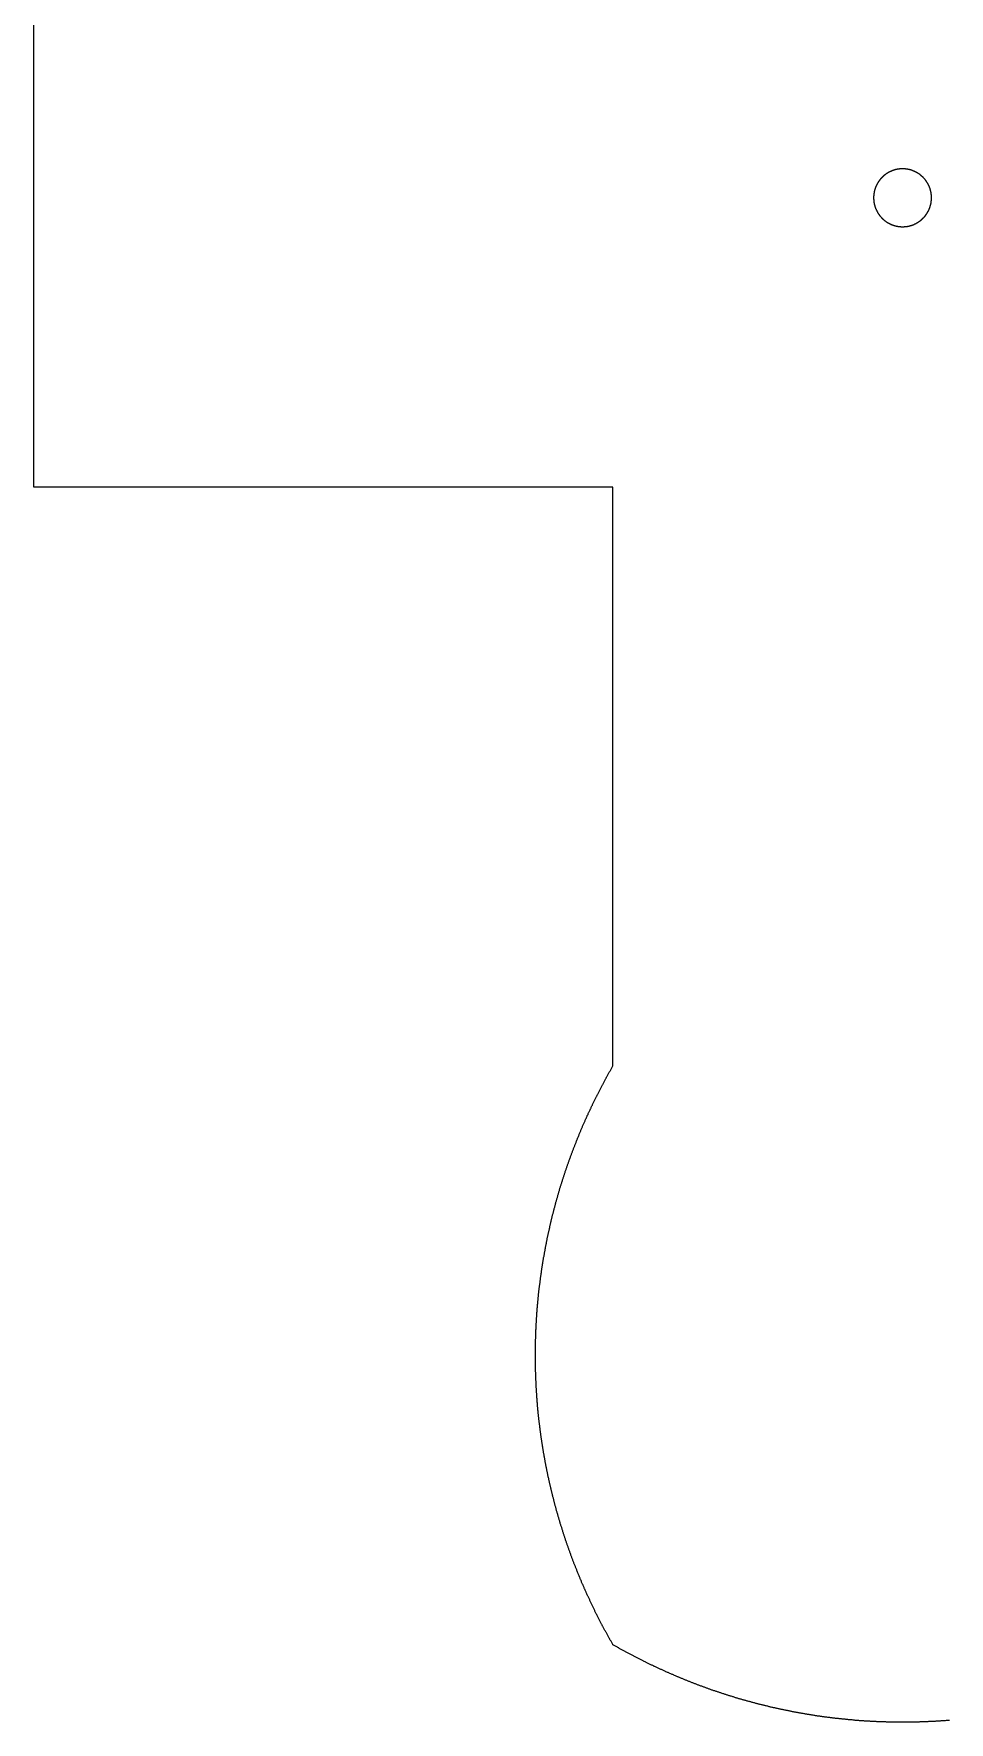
# Model space of a CAD drawing. Header units: metres. Extents: x -51 to 355, y -11 to 313.
# Drawn here: x -50.8 to 29.5, y -6.8 to 141.4 of the extents above; entities that cross this region are included whole.
import ezdxf

# ---------------------------------------------------------------- set-up
doc = ezdxf.new("R2010")
doc.units = ezdxf.units.M
doc.layers.add('body', color=10, linetype='Continuous')

msp = doc.modelspace()

# ---------------------------------------------------------------- linework, layer by layer
at = {"layer": 'body'}
for points in [[(29.52, -6.64), (29.46, -6.64), (29.4, -6.65), (29.33, -6.65), (29.27, -6.66), (29.21, -6.66), (29.14, -6.67), (29.08, -6.67), (29.02, -6.68), (28.95, -6.68), (28.89, -6.69), (28.82, -6.69), (28.76, -6.69), (28.7, -6.7), (28.63, -6.7), (28.57, -6.71), (28.51, -6.71), (28.44, -6.71), (28.38, -6.72), (28.32, -6.72), (28.25, -6.73), (28.19, -6.73), (28.12, -6.73), (28.06, -6.74), (28, -6.74), (27.93, -6.74), (27.87, -6.75), (27.81, -6.75), (27.74, -6.75), (27.68, -6.75), (27.62, -6.76), (27.55, -6.76), (27.49, -6.76), (27.42, -6.77), (27.36, -6.77), (27.3, -6.77), (27.23, -6.77), (27.17, -6.78), (27.11, -6.78), (27.04, -6.78), (26.98, -6.78), (26.91, -6.78), (26.85, -6.79), (26.79, -6.79), (26.72, -6.79), (26.66, -6.79), (26.6, -6.79), (26.53, -6.79), (26.47, -6.79), (26.4, -6.8), (26.34, -6.8), (26.28, -6.8), (26.21, -6.8), (26.15, -6.8), (26.09, -6.8), (26.02, -6.8), (25.96, -6.8), (25.89, -6.8), (25.83, -6.8), (25.77, -6.8), (25.7, -6.81), (25.64, -6.81), (25.58, -6.81), (25.51, -6.81), (25.45, -6.81), (25.38, -6.81), (25.32, -6.81), (25.26, -6.81), (25.19, -6.81), (25.13, -6.81), (25.07, -6.8), (25, -6.8), (24.94, -6.8), (24.87, -6.8), (24.81, -6.8), (24.75, -6.8), (24.68, -6.8), (24.62, -6.8), (24.56, -6.8), (24.49, -6.8), (24.43, -6.8), (24.36, -6.8), (24.3, -6.79), (24.24, -6.79), (24.17, -6.79), (24.11, -6.79), (24.05, -6.79), (23.98, -6.79), (23.92, -6.78), (23.85, -6.78), (23.79, -6.78), (23.73, -6.78), (23.66, -6.78), (23.6, -6.77), (23.54, -6.77), (23.47, -6.77), (23.41, -6.77), (23.35, -6.76), (23.28, -6.76), (23.22, -6.76), (23.15, -6.76), (23.09, -6.75), (23.03, -6.75), (22.96, -6.75), (22.9, -6.74), (22.84, -6.74), (22.77, -6.74), (22.71, -6.73), (22.64, -6.73), (22.58, -6.73), (22.52, -6.72), (22.45, -6.72), (22.39, -6.72), (22.33, -6.71), (22.26, -6.71), (22.2, -6.7), (22.14, -6.7), (22.07, -6.7), (22.01, -6.69), (21.94, -6.69), (21.88, -6.68), (21.82, -6.68), (21.75, -6.67), (21.69, -6.67), (21.63, -6.67), (21.56, -6.66), (21.5, -6.66), (21.44, -6.65), (21.37, -6.65), (21.31, -6.64), (21.25, -6.64), (21.18, -6.63), (21.12, -6.63), (21.06, -6.62), (20.99, -6.61), (20.93, -6.61), (20.86, -6.6), (20.8, -6.6), (20.74, -6.59), (20.67, -6.59), (20.61, -6.58), (20.55, -6.57), (20.48, -6.57), (20.42, -6.56), (20.36, -6.55), (20.29, -6.55), (20.23, -6.54), (20.17, -6.54), (20.1, -6.53), (20.04, -6.52), (19.98, -6.52), (19.91, -6.51), (19.85, -6.5), (19.79, -6.49), (19.72, -6.49), (19.66, -6.48), (19.6, -6.47), (19.53, -6.47), (19.47, -6.46), (19.41, -6.45), (19.34, -6.44), (19.28, -6.44), (19.22, -6.43), (19.15, -6.42), (19.09, -6.41), (19.03, -6.4), (18.96, -6.4), (18.9, -6.39), (18.84, -6.38), (18.77, -6.37), (18.71, -6.36), (18.65, -6.36), (18.58, -6.35), (18.52, -6.34), (18.46, -6.33), (18.39, -6.32), (18.33, -6.31), (18.27, -6.3), (18.21, -6.29), (18.14, -6.28), (18.08, -6.28), (18.02, -6.27), (17.95, -6.26), (17.89, -6.25), (17.83, -6.24), (17.76, -6.23), (17.7, -6.22), (17.64, -6.21), (17.57, -6.2), (17.51, -6.19), (17.45, -6.18), (17.39, -6.17), (17.32, -6.16), (17.26, -6.15), (17.2, -6.14), (17.13, -6.13), (17.07, -6.12), (17.01, -6.11), (16.95, -6.1), (16.88, -6.09), (16.82, -6.08), (16.76, -6.07), (16.69, -6.05), (16.63, -6.04), (16.57, -6.03), (16.51, -6.02), (16.44, -6.01), (16.38, -6), (16.32, -5.99), (16.25, -5.98), (16.19, -5.96), (16.13, -5.95), (16.07, -5.94), (16, -5.93), (15.94, -5.92), (15.88, -5.91), (15.82, -5.89), (15.75, -5.88), (15.69, -5.87), (15.63, -5.86), (15.57, -5.84), (15.5, -5.83), (15.44, -5.82), (15.38, -5.81), (15.32, -5.79), (15.25, -5.78), (15.19, -5.77), (15.13, -5.76), (15.07, -5.74), (15, -5.73), (14.94, -5.72), (14.88, -5.7), (14.82, -5.69), (14.75, -5.68), (14.69, -5.66), (14.63, -5.65), (14.57, -5.64), (14.51, -5.62), (14.44, -5.61), (14.38, -5.6), (14.32, -5.58), (14.26, -5.57), (14.19, -5.55), (14.13, -5.54), (14.07, -5.53), (14.01, -5.51), (13.95, -5.5), (13.88, -5.48), (13.82, -5.47), (13.76, -5.45), (13.7, -5.44), (13.64, -5.42), (13.57, -5.41), (13.51, -5.4), (13.45, -5.38), (13.39, -5.37), (13.33, -5.35), (13.26, -5.33), (13.2, -5.32), (13.14, -5.3), (13.08, -5.29), (13.02, -5.27), (12.95, -5.26), (12.89, -5.24), (12.83, -5.23), (12.77, -5.21), (12.71, -5.19), (12.65, -5.18), (12.58, -5.16), (12.52, -5.15), (12.46, -5.13), (12.4, -5.11), (12.34, -5.1), (12.28, -5.08), (12.21, -5.06), (12.15, -5.05), (12.09, -5.03), (12.03, -5.01), (11.97, -5), (11.91, -4.98), (11.84, -4.96), (11.78, -4.95), (11.72, -4.93), (11.66, -4.91), (11.6, -4.9), (11.54, -4.88), (11.48, -4.86), (11.42, -4.84), (11.35, -4.83), (11.29, -4.81), (11.23, -4.79), (11.17, -4.77), (11.11, -4.75), (11.05, -4.74), (10.99, -4.72), (10.93, -4.7), (10.86, -4.68), (10.8, -4.66), (10.74, -4.65), (10.68, -4.63), (10.62, -4.61), (10.56, -4.59), (10.5, -4.57), (10.44, -4.55), (10.38, -4.53), (10.32, -4.51), (10.25, -4.5), (10.19, -4.48), (10.13, -4.46), (10.07, -4.44), (10.01, -4.42), (9.95, -4.4), (9.89, -4.38), (9.83, -4.36), (9.77, -4.34), (9.71, -4.32), (9.65, -4.3), (9.59, -4.28), (9.53, -4.26), (9.47, -4.24), (9.41, -4.22), (9.34, -4.2), (9.28, -4.18), (9.22, -4.16), (9.16, -4.14), (9.1, -4.12), (9.04, -4.1), (8.98, -4.08), (8.92, -4.06), (8.86, -4.04), (8.8, -4.02), (8.74, -4), (8.68, -3.98), (8.62, -3.95), (8.56, -3.93), (8.5, -3.91), (8.44, -3.89), (8.38, -3.87), (8.32, -3.85), (8.26, -3.83), (8.2, -3.81), (8.14, -3.78), (8.08, -3.76), (8.02, -3.74), (7.96, -3.72), (7.9, -3.7), (7.84, -3.67), (7.78, -3.65), (7.72, -3.63), (7.66, -3.61), (7.6, -3.59), (7.54, -3.56), (7.48, -3.54), (7.42, -3.52), (7.36, -3.5), (7.3, -3.47), (7.24, -3.45), (7.18, -3.43), (7.13, -3.4), (7.07, -3.38), (7.01, -3.36), (6.95, -3.34), (6.89, -3.31), (6.83, -3.29), (6.77, -3.27), (6.71, -3.24), (6.65, -3.22), (6.59, -3.2), (6.53, -3.17), (6.47, -3.15), (6.41, -3.12), (6.35, -3.1), (6.3, -3.08), (6.24, -3.05), (6.18, -3.03), (6.12, -3), (6.06, -2.98), (6, -2.96), (5.94, -2.93), (5.88, -2.91), (5.82, -2.88), (5.76, -2.86), (5.71, -2.83), (5.65, -2.81), (5.59, -2.78), (5.53, -2.76), (5.47, -2.73), (5.41, -2.71), (5.35, -2.68), (5.3, -2.66), (5.24, -2.63), (5.18, -2.61), (5.12, -2.58), (5.06, -2.56), (5, -2.53), (4.94, -2.51), (4.89, -2.48), (4.83, -2.45), (4.77, -2.43), (4.71, -2.4), (4.65, -2.38), (4.6, -2.35), (4.54, -2.32), (4.48, -2.3), (4.42, -2.27), (4.36, -2.25), (4.3, -2.22), (4.25, -2.19), (4.19, -2.17), (4.13, -2.14), (4.07, -2.11), (4.02, -2.09), (3.96, -2.06), (3.9, -2.03), (3.84, -2), (3.78, -1.98), (3.73, -1.95), (3.67, -1.92), (3.61, -1.9), (3.55, -1.87), (3.5, -1.84), (3.44, -1.81), (3.38, -1.79), (3.32, -1.76), (3.27, -1.73), (3.21, -1.7), (3.15, -1.67), (3.09, -1.65), (3.04, -1.62), (2.98, -1.59), (2.92, -1.56), (2.87, -1.53), (2.81, -1.51), (2.75, -1.48), (2.69, -1.45), (2.64, -1.42), (2.58, -1.39), (2.52, -1.36), (2.47, -1.33), (2.41, -1.31), (2.35, -1.28), (2.3, -1.25), (2.24, -1.22), (2.18, -1.19), (2.13, -1.16), (2.07, -1.13), (2.01, -1.1), (1.96, -1.07), (1.9, -1.04), (1.84, -1.01), (1.79, -0.98), (1.73, -0.95), (1.67, -0.92), (1.62, -0.9), (1.56, -0.87), (1.5, -0.84), (1.45, -0.81), (1.39, -0.78), (1.34, -0.74), (1.28, -0.71), (1.22, -0.68), (1.17, -0.65), (1.11, -0.62), (1.06, -0.59), (1, -0.56), (0.94, -0.53), (0.89, -0.5), (0.83, -0.47), (0.78, -0.44), (0.72, -0.41), (0.67, -0.38), (0.61, -0.35), (0.55, -0.32), (0.5, -0.28), (0.44, -0.25), (0.39, -0.22), (0.33, -0.19), (0.28, -0.16), (0.22, -0.13), (0.17, -0.1), (0.11, -0.06), (0.06, -0.03), (0, 0), (0, 0), (0, 0), (-0.02, 0.03), (-0.05, 0.08), (-0.08, 0.14), (-0.11, 0.19), (-0.14, 0.25), (-0.17, 0.3), (-0.21, 0.36), (-0.24, 0.41), (-0.27, 0.47), (-0.3, 0.53), (-0.33, 0.58), (-0.36, 0.64), (-0.39, 0.69), (-0.42, 0.75), (-0.45, 0.8), (-0.49, 0.86), (-0.52, 0.92), (-0.55, 0.97), (-0.58, 1.03), (-0.61, 1.08), (-0.64, 1.14), (-0.67, 1.19), (-0.7, 1.25), (-0.73, 1.31), (-0.76, 1.36), (-0.79, 1.42), (-0.82, 1.48), (-0.85, 1.53), (-0.88, 1.59), (-0.91, 1.64), (-0.94, 1.7), (-0.97, 1.76), (-1, 1.81), (-1.03, 1.87), (-1.06, 1.93), (-1.09, 1.98), (-1.12, 2.04), (-1.15, 2.1), (-1.17, 2.15), (-1.2, 2.21), (-1.23, 2.27), (-1.26, 2.32), (-1.29, 2.38), (-1.32, 2.44), (-1.35, 2.49), (-1.38, 2.55), (-1.41, 2.61), (-1.43, 2.66), (-1.46, 2.72), (-1.49, 2.78), (-1.52, 2.84), (-1.55, 2.89), (-1.58, 2.95), (-1.6, 3.01), (-1.63, 3.06), (-1.66, 3.12), (-1.69, 3.18), (-1.72, 3.24), (-1.74, 3.29), (-1.77, 3.35), (-1.8, 3.41), (-1.83, 3.47), (-1.85, 3.52), (-1.88, 3.58), (-1.91, 3.64), (-1.94, 3.7), (-1.96, 3.75), (-1.99, 3.81), (-2.02, 3.87), (-2.04, 3.93), (-2.07, 3.99), (-2.1, 4.04), (-2.13, 4.1), (-2.15, 4.16), (-2.18, 4.22), (-2.21, 4.27), (-2.23, 4.33), (-2.26, 4.39), (-2.28, 4.45), (-2.31, 4.51), (-2.34, 4.57), (-2.36, 4.62), (-2.39, 4.68), (-2.41, 4.74), (-2.44, 4.8), (-2.47, 4.86), (-2.49, 4.91), (-2.52, 4.97), (-2.54, 5.03), (-2.57, 5.09), (-2.59, 5.15), (-2.62, 5.21), (-2.65, 5.27), (-2.67, 5.32), (-2.7, 5.38), (-2.72, 5.44), (-2.75, 5.5), (-2.77, 5.56), (-2.8, 5.62), (-2.82, 5.68), (-2.84, 5.73), (-2.87, 5.79), (-2.89, 5.85), (-2.92, 5.91), (-2.94, 5.97), (-2.97, 6.03), (-2.99, 6.09), (-3.02, 6.15), (-3.04, 6.21), (-3.06, 6.26), (-3.09, 6.32), (-3.11, 6.38), (-3.14, 6.44), (-3.16, 6.5), (-3.18, 6.56), (-3.21, 6.62), (-3.23, 6.68), (-3.25, 6.74), (-3.28, 6.8), (-3.3, 6.86), (-3.32, 6.92), (-3.35, 6.98), (-3.37, 7.03), (-3.39, 7.09), (-3.42, 7.15), (-3.44, 7.21), (-3.46, 7.27), (-3.48, 7.33), (-3.51, 7.39), (-3.53, 7.45), (-3.55, 7.51), (-3.57, 7.57), (-3.6, 7.63), (-3.62, 7.69), (-3.64, 7.75), (-3.66, 7.81), (-3.69, 7.87), (-3.71, 7.93), (-3.73, 7.99), (-3.75, 8.05), (-3.77, 8.11), (-3.79, 8.17), (-3.82, 8.23), (-3.84, 8.29), (-3.86, 8.35), (-3.88, 8.41), (-3.9, 8.47), (-3.92, 8.53), (-3.94, 8.59), (-3.96, 8.65), (-3.99, 8.71), (-4.01, 8.77), (-4.03, 8.83), (-4.05, 8.89), (-4.07, 8.95), (-4.09, 9.01), (-4.11, 9.07), (-4.13, 9.13), (-4.15, 9.19), (-4.17, 9.25), (-4.19, 9.31), (-4.21, 9.37), (-4.23, 9.43), (-4.25, 9.49), (-4.27, 9.56), (-4.29, 9.62), (-4.31, 9.68), (-4.33, 9.74), (-4.35, 9.8), (-4.37, 9.86), (-4.39, 9.92), (-4.41, 9.98), (-4.43, 10.04), (-4.45, 10.1), (-4.47, 10.16), (-4.49, 10.22), (-4.5, 10.28), (-4.52, 10.34), (-4.54, 10.41), (-4.56, 10.47), (-4.58, 10.53), (-4.6, 10.59), (-4.62, 10.65), (-4.64, 10.71), (-4.65, 10.77), (-4.67, 10.83), (-4.69, 10.89), (-4.71, 10.95), (-4.73, 11.02), (-4.75, 11.08), (-4.76, 11.14), (-4.78, 11.2), (-4.8, 11.26), (-4.82, 11.32), (-4.83, 11.38), (-4.85, 11.44), (-4.87, 11.51), (-4.89, 11.57), (-4.9, 11.63), (-4.92, 11.69), (-4.94, 11.75), (-4.96, 11.81), (-4.97, 11.87), (-4.99, 11.94), (-5.01, 12), (-5.02, 12.06), (-5.04, 12.12), (-5.06, 12.18), (-5.07, 12.24), (-5.09, 12.3), (-5.11, 12.37), (-5.12, 12.43), (-5.14, 12.49), (-5.15, 12.55), (-5.17, 12.61), (-5.19, 12.67), (-5.2, 12.74), (-5.22, 12.8), (-5.23, 12.86), (-5.25, 12.92), (-5.27, 12.98), (-5.28, 13.05), (-5.3, 13.11), (-5.31, 13.17), (-5.33, 13.23), (-5.34, 13.29), (-5.36, 13.35), (-5.37, 13.42), (-5.39, 13.48), (-5.4, 13.54), (-5.42, 13.6), (-5.43, 13.66), (-5.45, 13.73), (-5.46, 13.79), (-5.48, 13.85), (-5.49, 13.91), (-5.5, 13.98), (-5.52, 14.04), (-5.53, 14.1), (-5.55, 14.16), (-5.56, 14.22), (-5.58, 14.29), (-5.59, 14.35), (-5.6, 14.41), (-5.62, 14.47), (-5.63, 14.53), (-5.64, 14.6), (-5.66, 14.66), (-5.67, 14.72), (-5.68, 14.78), (-5.7, 14.85), (-5.71, 14.91), (-5.72, 14.97), (-5.74, 15.03), (-5.75, 15.1), (-5.76, 15.16), (-5.78, 15.22), (-5.79, 15.28), (-5.8, 15.35), (-5.81, 15.41), (-5.83, 15.47), (-5.84, 15.53), (-5.85, 15.6), (-5.86, 15.66), (-5.88, 15.72), (-5.89, 15.78), (-5.9, 15.85), (-5.91, 15.91), (-5.92, 15.97), (-5.94, 16.03), (-5.95, 16.1), (-5.96, 16.16), (-5.97, 16.22), (-5.98, 16.28), (-5.99, 16.35), (-6, 16.41), (-6.02, 16.47), (-6.03, 16.54), (-6.04, 16.6), (-6.05, 16.66), (-6.06, 16.72), (-6.07, 16.79), (-6.08, 16.85), (-6.09, 16.91), (-6.1, 16.98), (-6.11, 17.04), (-6.12, 17.1), (-6.13, 17.16), (-6.14, 17.23), (-6.15, 17.29), (-6.16, 17.35), (-6.17, 17.42), (-6.18, 17.48), (-6.19, 17.54), (-6.2, 17.6), (-6.21, 17.67), (-6.22, 17.73), (-6.23, 17.79), (-6.24, 17.86), (-6.25, 17.92), (-6.26, 17.98), (-6.27, 18.05), (-6.28, 18.11), (-6.29, 18.17), (-6.3, 18.24), (-6.31, 18.3), (-6.32, 18.36), (-6.32, 18.42), (-6.33, 18.49), (-6.34, 18.55), (-6.35, 18.61), (-6.36, 18.68), (-6.37, 18.74), (-6.38, 18.8), (-6.38, 18.87), (-6.39, 18.93), (-6.4, 18.99), (-6.41, 19.06), (-6.42, 19.12), (-6.42, 19.18), (-6.43, 19.25), (-6.44, 19.31), (-6.45, 19.37), (-6.45, 19.44), (-6.46, 19.5), (-6.47, 19.56), (-6.48, 19.63), (-6.48, 19.69), (-6.49, 19.75), (-6.5, 19.82), (-6.51, 19.88), (-6.51, 19.94), (-6.52, 20.01), (-6.53, 20.07), (-6.53, 20.13), (-6.54, 20.2), (-6.55, 20.26), (-6.55, 20.32), (-6.56, 20.39), (-6.56, 20.45), (-6.57, 20.51), (-6.58, 20.58), (-6.58, 20.64), (-6.59, 20.7), (-6.59, 20.77), (-6.6, 20.83), (-6.61, 20.89), (-6.61, 20.96), (-6.62, 21.02), (-6.62, 21.09), (-6.63, 21.15), (-6.63, 21.21), (-6.64, 21.28), (-6.64, 21.34), (-6.65, 21.4), (-6.65, 21.47), (-6.66, 21.53), (-6.66, 21.59), (-6.67, 21.66), (-6.67, 21.72), (-6.68, 21.78), (-6.68, 21.85), (-6.69, 21.91), (-6.69, 21.98), (-6.69, 22.04), (-6.7, 22.1), (-6.7, 22.17), (-6.71, 22.23), (-6.71, 22.29), (-6.71, 22.36), (-6.72, 22.42), (-6.72, 22.48), (-6.73, 22.55), (-6.73, 22.61), (-6.73, 22.68), (-6.74, 22.74), (-6.74, 22.8), (-6.74, 22.87), (-6.75, 22.93), (-6.75, 22.99), (-6.75, 23.06), (-6.75, 23.12), (-6.76, 23.18), (-6.76, 23.25), (-6.76, 23.31), (-6.77, 23.38), (-6.77, 23.44), (-6.77, 23.5), (-6.77, 23.57), (-6.78, 23.63), (-6.78, 23.69), (-6.78, 23.76), (-6.78, 23.82), (-6.78, 23.89), (-6.79, 23.95), (-6.79, 24.01), (-6.79, 24.08), (-6.79, 24.14), (-6.79, 24.2), (-6.79, 24.27), (-6.79, 24.33), (-6.8, 24.4), (-6.8, 24.46), (-6.8, 24.52), (-6.8, 24.59), (-6.8, 24.65), (-6.8, 24.71), (-6.8, 24.78), (-6.8, 24.84), (-6.8, 24.91), (-6.8, 24.97), (-6.8, 25.03), (-6.81, 25.1), (-6.81, 25.16), (-6.81, 25.22), (-6.81, 25.29), (-6.81, 25.35), (-6.81, 25.42), (-6.81, 25.48), (-6.81, 25.54), (-6.81, 25.61), (-6.81, 25.67), (-6.8, 25.73), (-6.8, 25.8), (-6.8, 25.86), (-6.8, 25.93), (-6.8, 25.99), (-6.8, 26.05), (-6.8, 26.12), (-6.8, 26.18), (-6.8, 26.24), (-6.8, 26.31), (-6.8, 26.37), (-6.8, 26.44), (-6.79, 26.5), (-6.79, 26.56), (-6.79, 26.63), (-6.79, 26.69), (-6.79, 26.75), (-6.79, 26.82), (-6.78, 26.88), (-6.78, 26.95), (-6.78, 27.01), (-6.78, 27.07), (-6.78, 27.14), (-6.77, 27.2), (-6.77, 27.26), (-6.77, 27.33), (-6.77, 27.39), (-6.76, 27.45), (-6.76, 27.52), (-6.76, 27.58), (-6.76, 27.65), (-6.75, 27.71), (-6.75, 27.77), (-6.75, 27.84), (-6.74, 27.9), (-6.74, 27.96), (-6.74, 28.03), (-6.73, 28.09), (-6.73, 28.16), (-6.73, 28.22), (-6.72, 28.28), (-6.72, 28.35), (-6.72, 28.41), (-6.71, 28.47), (-6.71, 28.54), (-6.7, 28.6), (-6.7, 28.66), (-6.7, 28.73), (-6.69, 28.79), (-6.69, 28.86), (-6.68, 28.92), (-6.68, 28.98), (-6.67, 29.05), (-6.67, 29.11), (-6.67, 29.17), (-6.66, 29.24), (-6.66, 29.3), (-6.65, 29.36), (-6.65, 29.43), (-6.64, 29.49), (-6.64, 29.55), (-6.63, 29.62), (-6.63, 29.68), (-6.62, 29.74), (-6.61, 29.81), (-6.61, 29.87), (-6.6, 29.94), (-6.6, 30), (-6.59, 30.06), (-6.59, 30.13), (-6.58, 30.19), (-6.57, 30.25), (-6.57, 30.32), (-6.56, 30.38), (-6.55, 30.44), (-6.55, 30.51), (-6.54, 30.57), (-6.54, 30.63), (-6.53, 30.7), (-6.52, 30.76), (-6.52, 30.82), (-6.51, 30.89), (-6.5, 30.95), (-6.49, 31.01), (-6.49, 31.08), (-6.48, 31.14), (-6.47, 31.2), (-6.47, 31.27), (-6.46, 31.33), (-6.45, 31.39), (-6.44, 31.46), (-6.44, 31.52), (-6.43, 31.58), (-6.42, 31.65), (-6.41, 31.71), (-6.4, 31.77), (-6.4, 31.84), (-6.39, 31.9), (-6.38, 31.96), (-6.37, 32.03), (-6.36, 32.09), (-6.36, 32.15), (-6.35, 32.22), (-6.34, 32.28), (-6.33, 32.34), (-6.32, 32.41), (-6.31, 32.47), (-6.3, 32.53), (-6.29, 32.59), (-6.28, 32.66), (-6.28, 32.72), (-6.27, 32.78), (-6.26, 32.85), (-6.25, 32.91), (-6.24, 32.97), (-6.23, 33.04), (-6.22, 33.1), (-6.21, 33.16), (-6.2, 33.23), (-6.19, 33.29), (-6.18, 33.35), (-6.17, 33.41), (-6.16, 33.48), (-6.15, 33.54), (-6.14, 33.6), (-6.13, 33.67), (-6.12, 33.73), (-6.11, 33.79), (-6.1, 33.85), (-6.09, 33.92), (-6.08, 33.98), (-6.07, 34.04), (-6.05, 34.11), (-6.04, 34.17), (-6.03, 34.23), (-6.02, 34.29), (-6.01, 34.36), (-6, 34.42), (-5.99, 34.48), (-5.98, 34.55), (-5.96, 34.61), (-5.95, 34.67), (-5.94, 34.73), (-5.93, 34.8), (-5.92, 34.86), (-5.91, 34.92), (-5.89, 34.98), (-5.88, 35.05), (-5.87, 35.11), (-5.86, 35.17), (-5.84, 35.23), (-5.83, 35.3), (-5.82, 35.36), (-5.81, 35.42), (-5.79, 35.48), (-5.78, 35.55), (-5.77, 35.61), (-5.76, 35.67), (-5.74, 35.73), (-5.73, 35.8), (-5.72, 35.86), (-5.7, 35.92), (-5.69, 35.98), (-5.68, 36.05), (-5.66, 36.11), (-5.65, 36.17), (-5.64, 36.23), (-5.62, 36.29), (-5.61, 36.36), (-5.6, 36.42), (-5.58, 36.48), (-5.57, 36.54), (-5.55, 36.61), (-5.54, 36.67), (-5.53, 36.73), (-5.51, 36.79), (-5.5, 36.85), (-5.48, 36.92), (-5.47, 36.98), (-5.45, 37.04), (-5.44, 37.1), (-5.42, 37.16), (-5.41, 37.23), (-5.4, 37.29), (-5.38, 37.35), (-5.37, 37.41), (-5.35, 37.47), (-5.33, 37.54), (-5.32, 37.6), (-5.3, 37.66), (-5.29, 37.72), (-5.27, 37.78), (-5.26, 37.85), (-5.24, 37.91), (-5.23, 37.97), (-5.21, 38.03), (-5.19, 38.09), (-5.18, 38.15), (-5.16, 38.22), (-5.15, 38.28), (-5.13, 38.34), (-5.11, 38.4), (-5.1, 38.46), (-5.08, 38.52), (-5.06, 38.59), (-5.05, 38.65), (-5.03, 38.71), (-5.01, 38.77), (-5, 38.83), (-4.98, 38.89), (-4.96, 38.96), (-4.95, 39.02), (-4.93, 39.08), (-4.91, 39.14), (-4.9, 39.2), (-4.88, 39.26), (-4.86, 39.32), (-4.84, 39.38), (-4.83, 39.45), (-4.81, 39.51), (-4.79, 39.57), (-4.77, 39.63), (-4.75, 39.69), (-4.74, 39.75), (-4.72, 39.81), (-4.7, 39.87), (-4.68, 39.94), (-4.66, 40), (-4.65, 40.06), (-4.63, 40.12), (-4.61, 40.18), (-4.59, 40.24), (-4.57, 40.3), (-4.55, 40.36), (-4.53, 40.42), (-4.51, 40.48), (-4.5, 40.55), (-4.48, 40.61), (-4.46, 40.67), (-4.44, 40.73), (-4.42, 40.79), (-4.4, 40.85), (-4.38, 40.91), (-4.36, 40.97), (-4.34, 41.03), (-4.32, 41.09), (-4.3, 41.15), (-4.28, 41.21), (-4.26, 41.27), (-4.24, 41.33), (-4.22, 41.39), (-4.2, 41.46), (-4.18, 41.52), (-4.16, 41.58), (-4.14, 41.64), (-4.12, 41.7), (-4.1, 41.76), (-4.08, 41.82), (-4.06, 41.88), (-4.04, 41.94), (-4.02, 42), (-4, 42.06), (-3.98, 42.12), (-3.95, 42.18), (-3.93, 42.24), (-3.91, 42.3), (-3.89, 42.36), (-3.87, 42.42), (-3.85, 42.48), (-3.83, 42.54), (-3.81, 42.6), (-3.78, 42.66), (-3.76, 42.72), (-3.74, 42.78), (-3.72, 42.84), (-3.7, 42.9), (-3.67, 42.96), (-3.65, 43.02), (-3.63, 43.08), (-3.61, 43.14), (-3.59, 43.2), (-3.56, 43.26), (-3.54, 43.32), (-3.52, 43.38), (-3.5, 43.44), (-3.47, 43.5), (-3.45, 43.56), (-3.43, 43.62), (-3.4, 43.67), (-3.38, 43.73), (-3.36, 43.79), (-3.34, 43.85), (-3.31, 43.91), (-3.29, 43.97), (-3.27, 44.03), (-3.24, 44.09), (-3.22, 44.15), (-3.2, 44.21), (-3.17, 44.27), (-3.15, 44.33), (-3.12, 44.39), (-3.1, 44.45), (-3.08, 44.5), (-3.05, 44.56), (-3.03, 44.62), (-3, 44.68), (-2.98, 44.74), (-2.96, 44.8), (-2.93, 44.86), (-2.91, 44.92), (-2.88, 44.98), (-2.86, 45.04), (-2.83, 45.09), (-2.81, 45.15), (-2.78, 45.21), (-2.76, 45.27), (-2.73, 45.33), (-2.71, 45.39), (-2.68, 45.45), (-2.66, 45.5), (-2.63, 45.56), (-2.61, 45.62), (-2.58, 45.68), (-2.56, 45.74), (-2.53, 45.8), (-2.51, 45.86), (-2.48, 45.91), (-2.45, 45.97), (-2.43, 46.03), (-2.4, 46.09), (-2.38, 46.15), (-2.35, 46.2), (-2.32, 46.26), (-2.3, 46.32), (-2.27, 46.38), (-2.25, 46.44), (-2.22, 46.5), (-2.19, 46.55), (-2.17, 46.61), (-2.14, 46.67), (-2.11, 46.73), (-2.09, 46.78), (-2.06, 46.84), (-2.03, 46.9), (-2, 46.96), (-1.98, 47.02), (-1.95, 47.07), (-1.92, 47.13), (-1.9, 47.19), (-1.87, 47.25), (-1.84, 47.3), (-1.81, 47.36), (-1.79, 47.42), (-1.76, 47.48), (-1.73, 47.53), (-1.7, 47.59), (-1.67, 47.65), (-1.65, 47.71), (-1.62, 47.76), (-1.59, 47.82), (-1.56, 47.88), (-1.53, 47.93), (-1.51, 47.99), (-1.48, 48.05), (-1.45, 48.11), (-1.42, 48.16), (-1.39, 48.22), (-1.36, 48.28), (-1.33, 48.33), (-1.31, 48.39), (-1.28, 48.45), (-1.25, 48.5), (-1.22, 48.56), (-1.19, 48.62), (-1.16, 48.67), (-1.13, 48.73), (-1.1, 48.79), (-1.07, 48.84), (-1.04, 48.9), (-1.01, 48.96), (-0.98, 49.01), (-0.95, 49.07), (-0.92, 49.13), (-0.9, 49.18), (-0.87, 49.24), (-0.84, 49.3), (-0.81, 49.35), (-0.78, 49.41), (-0.74, 49.46), (-0.71, 49.52), (-0.68, 49.58), (-0.65, 49.63), (-0.62, 49.69), (-0.59, 49.74), (-0.56, 49.8), (-0.53, 49.86), (-0.5, 49.91), (-0.47, 49.97), (-0.44, 50.02), (-0.41, 50.08), (-0.38, 50.13), (-0.35, 50.19), (-0.32, 50.25), (-0.28, 50.3), (-0.25, 50.36), (-0.22, 50.41), (-0.19, 50.47), (-0.16, 50.52), (-0.13, 50.58), (-0.1, 50.63), (-0.06, 50.69), (-0.03, 50.74), (0, 50.8), (0, 76.2), (0, 101.6), (-25.4, 101.6), (-50.8, 101.6), (-50.8, 152.4)], [(27.94, 127), (27.94, 127.01), (27.94, 127.03), (27.94, 127.04), (27.94, 127.06), (27.94, 127.07), (27.94, 127.09), (27.94, 127.1), (27.94, 127.11), (27.94, 127.13), (27.94, 127.14), (27.94, 127.16), (27.93, 127.17), (27.93, 127.19), (27.93, 127.2), (27.93, 127.21), (27.93, 127.23), (27.93, 127.24), (27.93, 127.26), (27.93, 127.27), (27.92, 127.28), (27.92, 127.3), (27.92, 127.31), (27.92, 127.33), (27.92, 127.34), (27.92, 127.36), (27.91, 127.37), (27.91, 127.38), (27.91, 127.4), (27.91, 127.41), (27.9, 127.43), (27.9, 127.44), (27.9, 127.45), (27.9, 127.47), (27.89, 127.48), (27.89, 127.5), (27.89, 127.51), (27.89, 127.52), (27.88, 127.54), (27.88, 127.55), (27.88, 127.57), (27.87, 127.58), (27.87, 127.59), (27.87, 127.61), (27.86, 127.62), (27.86, 127.63), (27.86, 127.65), (27.85, 127.66), (27.85, 127.68), (27.84, 127.69), (27.84, 127.7), (27.84, 127.72), (27.83, 127.73), (27.83, 127.74), (27.82, 127.76), (27.82, 127.77), (27.82, 127.79), (27.81, 127.8), (27.81, 127.81), (27.8, 127.83), (27.8, 127.84), (27.79, 127.85), (27.79, 127.87), (27.78, 127.88), (27.78, 127.89), (27.77, 127.91), (27.77, 127.92), (27.76, 127.93), (27.76, 127.95), (27.75, 127.96), (27.75, 127.97), (27.74, 127.99), (27.74, 128), (27.73, 128.01), (27.72, 128.02), (27.72, 128.04), (27.71, 128.05), (27.71, 128.06), (27.7, 128.08), (27.69, 128.09), (27.69, 128.1), (27.68, 128.12), (27.68, 128.13), (27.67, 128.14), (27.66, 128.15), (27.66, 128.17), (27.65, 128.18), (27.64, 128.19), (27.64, 128.2), (27.63, 128.22), (27.62, 128.23), (27.62, 128.24), (27.61, 128.25), (27.6, 128.27), (27.59, 128.28), (27.59, 128.29), (27.58, 128.3), (27.57, 128.32), (27.57, 128.33), (27.56, 128.34), (27.55, 128.35), (27.54, 128.36), (27.54, 128.38), (27.53, 128.39), (27.52, 128.4), (27.51, 128.41), (27.5, 128.42), (27.5, 128.44), (27.49, 128.45), (27.48, 128.46), (27.47, 128.47), (27.46, 128.48), (27.45, 128.49), (27.45, 128.5), (27.44, 128.52), (27.43, 128.53), (27.42, 128.54), (27.41, 128.55), (27.4, 128.56), (27.39, 128.57), (27.39, 128.58), (27.38, 128.6), (27.37, 128.61), (27.36, 128.62), (27.35, 128.63), (27.34, 128.64), (27.33, 128.65), (27.32, 128.66), (27.31, 128.67), (27.3, 128.68), (27.29, 128.69), (27.28, 128.7), (27.27, 128.71), (27.26, 128.72), (27.25, 128.74), (27.25, 128.75), (27.24, 128.76), (27.23, 128.77), (27.22, 128.78), (27.21, 128.79), (27.2, 128.8), (27.19, 128.81), (27.18, 128.82), (27.17, 128.83), (27.15, 128.84), (27.14, 128.85), (27.13, 128.86), (27.12, 128.87), (27.11, 128.88), (27.1, 128.88), (27.09, 128.89), (27.08, 128.9), (27.07, 128.91), (27.06, 128.92), (27.05, 128.93), (27.04, 128.94), (27.03, 128.95), (27.02, 128.96), (27.01, 128.97), (26.99, 128.98), (26.98, 128.99), (26.97, 129), (26.96, 129), (26.95, 129.01), (26.94, 129.02), (26.93, 129.03), (26.92, 129.04), (26.9, 129.05), (26.89, 129.06), (26.88, 129.06), (26.87, 129.07), (26.86, 129.08), (26.85, 129.09), (26.83, 129.1), (26.82, 129.1), (26.81, 129.11), (26.8, 129.12), (26.79, 129.13), (26.77, 129.14), (26.76, 129.14), (26.75, 129.15), (26.74, 129.16), (26.73, 129.17), (26.71, 129.17), (26.7, 129.18), (26.69, 129.19), (26.68, 129.2), (26.66, 129.2), (26.65, 129.21), (26.64, 129.22), (26.63, 129.22), (26.62, 129.23), (26.6, 129.24), (26.59, 129.24), (26.58, 129.25), (26.56, 129.26), (26.55, 129.26), (26.54, 129.27), (26.53, 129.28), (26.51, 129.28), (26.5, 129.29), (26.49, 129.3), (26.48, 129.3), (26.46, 129.31), (26.45, 129.31), (26.44, 129.32), (26.42, 129.32), (26.41, 129.33), (26.4, 129.34), (26.38, 129.34), (26.37, 129.35), (26.36, 129.35), (26.34, 129.36), (26.33, 129.36), (26.32, 129.37), (26.3, 129.37), (26.29, 129.38), (26.28, 129.38), (26.26, 129.39), (26.25, 129.39), (26.24, 129.4), (26.22, 129.4), (26.21, 129.41), (26.2, 129.41), (26.18, 129.42), (26.17, 129.42), (26.16, 129.42), (26.14, 129.43), (26.13, 129.43), (26.12, 129.44), (26.1, 129.44), (26.09, 129.44), (26.07, 129.45), (26.06, 129.45), (26.05, 129.46), (26.03, 129.46), (26.02, 129.46), (26.01, 129.47), (25.99, 129.47), (25.98, 129.47), (25.96, 129.48), (25.95, 129.48), (25.94, 129.48), (25.92, 129.49), (25.91, 129.49), (25.89, 129.49), (25.88, 129.49), (25.87, 129.5), (25.85, 129.5), (25.84, 129.5), (25.82, 129.5), (25.81, 129.51), (25.8, 129.51), (25.78, 129.51), (25.77, 129.51), (25.75, 129.52), (25.74, 129.52), (25.73, 129.52), (25.71, 129.52), (25.7, 129.52), (25.68, 129.52), (25.67, 129.53), (25.65, 129.53), (25.64, 129.53), (25.63, 129.53), (25.61, 129.53), (25.6, 129.53), (25.58, 129.53), (25.57, 129.53), (25.56, 129.54), (25.54, 129.54), (25.53, 129.54), (25.51, 129.54), (25.5, 129.54), (25.48, 129.54), (25.47, 129.54), (25.46, 129.54), (25.44, 129.54), (25.43, 129.54), (25.41, 129.54), (25.4, 129.54), (25.38, 129.54), (25.37, 129.54), (25.36, 129.54), (25.34, 129.54), (25.33, 129.54), (25.31, 129.54), (25.3, 129.54), (25.28, 129.54), (25.27, 129.54), (25.26, 129.54), (25.24, 129.54), (25.23, 129.53), (25.21, 129.53), (25.2, 129.53), (25.18, 129.53), (25.17, 129.53), (25.16, 129.53), (25.14, 129.53), (25.13, 129.53), (25.11, 129.52), (25.1, 129.52), (25.09, 129.52), (25.07, 129.52), (25.06, 129.52), (25.04, 129.51), (25.03, 129.51), (25.02, 129.51), (25, 129.51), (24.99, 129.51), (24.97, 129.5), (24.96, 129.5), (24.94, 129.5), (24.93, 129.5), (24.92, 129.49), (24.9, 129.49), (24.89, 129.49), (24.87, 129.49), (24.86, 129.48), (24.85, 129.48), (24.83, 129.48), (24.82, 129.47), (24.81, 129.47), (24.79, 129.47), (24.78, 129.46), (24.76, 129.46), (24.75, 129.46), (24.74, 129.45), (24.72, 129.45), (24.71, 129.44), (24.7, 129.44), (24.68, 129.44), (24.67, 129.43), (24.65, 129.43), (24.64, 129.42), (24.63, 129.42), (24.61, 129.42), (24.6, 129.41), (24.59, 129.41), (24.57, 129.4), (24.56, 129.4), (24.55, 129.39), (24.53, 129.39), (24.52, 129.38), (24.51, 129.38), (24.49, 129.37), (24.48, 129.37), (24.47, 129.36), (24.45, 129.36), (24.44, 129.35), (24.43, 129.35), (24.41, 129.34), (24.4, 129.33), (24.39, 129.33), (24.37, 129.32), (24.36, 129.32), (24.35, 129.31), (24.33, 129.31), (24.32, 129.3), (24.31, 129.29), (24.3, 129.29), (24.28, 129.28), (24.27, 129.28), (24.26, 129.27), (24.25, 129.26), (24.23, 129.26), (24.22, 129.25), (24.21, 129.24), (24.19, 129.24), (24.18, 129.23), (24.17, 129.22), (24.16, 129.22), (24.14, 129.21), (24.13, 129.2), (24.12, 129.19), (24.11, 129.19), (24.1, 129.18), (24.08, 129.17), (24.07, 129.16), (24.06, 129.16), (24.05, 129.15), (24.03, 129.14), (24.02, 129.13), (24.01, 129.13), (24, 129.12), (23.99, 129.11), (23.98, 129.1), (23.96, 129.09), (23.95, 129.09), (23.94, 129.08), (23.93, 129.07), (23.92, 129.06), (23.91, 129.05), (23.89, 129.05), (23.88, 129.04), (23.87, 129.03), (23.86, 129.02), (23.85, 129.01), (23.84, 129), (23.83, 128.99), (23.81, 128.98), (23.8, 128.98), (23.79, 128.97), (23.78, 128.96), (23.77, 128.95), (23.76, 128.94), (23.75, 128.93), (23.74, 128.92), (23.73, 128.91), (23.72, 128.9), (23.71, 128.89), (23.7, 128.88), (23.68, 128.87), (23.67, 128.86), (23.66, 128.85), (23.65, 128.84), (23.64, 128.83), (23.63, 128.82), (23.62, 128.81), (23.61, 128.8), (23.6, 128.79), (23.59, 128.78), (23.58, 128.77), (23.57, 128.76), (23.56, 128.75), (23.55, 128.74), (23.54, 128.73), (23.53, 128.72), (23.52, 128.71), (23.51, 128.7), (23.5, 128.69), (23.5, 128.68), (23.49, 128.67), (23.48, 128.66), (23.47, 128.65), (23.46, 128.64), (23.45, 128.63), (23.44, 128.62), (23.43, 128.6), (23.42, 128.59), (23.41, 128.58), (23.4, 128.57), (23.4, 128.56), (23.39, 128.55), (23.38, 128.54), (23.37, 128.53), (23.36, 128.51), (23.35, 128.5), (23.34, 128.49), (23.34, 128.48), (23.33, 128.47), (23.32, 128.46), (23.31, 128.44), (23.3, 128.43), (23.29, 128.42), (23.29, 128.41), (23.28, 128.4), (23.27, 128.39), (23.26, 128.37), (23.26, 128.36), (23.25, 128.35), (23.24, 128.34), (23.23, 128.32), (23.23, 128.31), (23.22, 128.3), (23.21, 128.29), (23.2, 128.28), (23.2, 128.26), (23.19, 128.25), (23.18, 128.24), (23.18, 128.23), (23.17, 128.21), (23.16, 128.2), (23.16, 128.19), (23.15, 128.18), (23.14, 128.16), (23.14, 128.15), (23.13, 128.14), (23.12, 128.13), (23.12, 128.11), (23.11, 128.1), (23.1, 128.09), (23.1, 128.07), (23.09, 128.06), (23.09, 128.05), (23.08, 128.04), (23.07, 128.02), (23.07, 128.01), (23.06, 128), (23.06, 127.98), (23.05, 127.97), (23.05, 127.96), (23.04, 127.94), (23.04, 127.93), (23.03, 127.92), (23.03, 127.9), (23.02, 127.89), (23.02, 127.88), (23.01, 127.86), (23.01, 127.85), (23, 127.84), (23, 127.82), (22.99, 127.81), (22.99, 127.8), (22.98, 127.78), (22.98, 127.77), (22.97, 127.76), (22.97, 127.74), (22.97, 127.73), (22.96, 127.71), (22.96, 127.7), (22.95, 127.69), (22.95, 127.67), (22.95, 127.66), (22.94, 127.65), (22.94, 127.63), (22.94, 127.62), (22.93, 127.6), (22.93, 127.59), (22.93, 127.58), (22.92, 127.56), (22.92, 127.55), (22.92, 127.53), (22.91, 127.52), (22.91, 127.51), (22.91, 127.49), (22.91, 127.48), (22.9, 127.46), (22.9, 127.45), (22.9, 127.44), (22.9, 127.42), (22.89, 127.41), (22.89, 127.39), (22.89, 127.38), (22.89, 127.37), (22.88, 127.35), (22.88, 127.34), (22.88, 127.32), (22.88, 127.31), (22.88, 127.3), (22.88, 127.28), (22.87, 127.27), (22.87, 127.25), (22.87, 127.24), (22.87, 127.22), (22.87, 127.21), (22.87, 127.2), (22.87, 127.18), (22.87, 127.17), (22.86, 127.15), (22.86, 127.14), (22.86, 127.13), (22.86, 127.11), (22.86, 127.1), (22.86, 127.08), (22.86, 127.07), (22.86, 127.05), (22.86, 127.04), (22.86, 127.03), (22.86, 127.01), (22.86, 127), (22.86, 126.98), (22.86, 126.97), (22.86, 126.95), (22.86, 126.94), (22.86, 126.93), (22.86, 126.91), (22.86, 126.9), (22.86, 126.88), (22.86, 126.87), (22.86, 126.85), (22.87, 126.84), (22.87, 126.83), (22.87, 126.81), (22.87, 126.8), (22.87, 126.78), (22.87, 126.77), (22.87, 126.75), (22.87, 126.74), (22.87, 126.73), (22.88, 126.71), (22.88, 126.7), (22.88, 126.68), (22.88, 126.67), (22.88, 126.66), (22.89, 126.64), (22.89, 126.63), (22.89, 126.61), (22.89, 126.6), (22.89, 126.59), (22.9, 126.57), (22.9, 126.56), (22.9, 126.54), (22.9, 126.53), (22.91, 126.52), (22.91, 126.5), (22.91, 126.49), (22.92, 126.47), (22.92, 126.46), (22.92, 126.45), (22.92, 126.43), (22.93, 126.42), (22.93, 126.4), (22.93, 126.39), (22.94, 126.38), (22.94, 126.36), (22.94, 126.35), (22.95, 126.33), (22.95, 126.32), (22.96, 126.31), (22.96, 126.29), (22.96, 126.28), (22.97, 126.27), (22.97, 126.25), (22.98, 126.24), (22.98, 126.23), (22.99, 126.21), (22.99, 126.2), (22.99, 126.18), (23, 126.17), (23, 126.16), (23.01, 126.14), (23.01, 126.13), (23.02, 126.12), (23.02, 126.1), (23.03, 126.09), (23.03, 126.08), (23.04, 126.06), (23.04, 126.05), (23.05, 126.04), (23.05, 126.02), (23.06, 126.01), (23.07, 126), (23.07, 125.99), (23.08, 125.97), (23.08, 125.96), (23.09, 125.95), (23.09, 125.93), (23.1, 125.92), (23.11, 125.91), (23.11, 125.89), (23.12, 125.88), (23.13, 125.87), (23.13, 125.86), (23.14, 125.84), (23.14, 125.83), (23.15, 125.82), (23.16, 125.81), (23.16, 125.79), (23.17, 125.78), (23.18, 125.77), (23.19, 125.76), (23.19, 125.74), (23.2, 125.73), (23.21, 125.72), (23.21, 125.71), (23.22, 125.69), (23.23, 125.68), (23.24, 125.67), (23.24, 125.66), (23.25, 125.65), (23.26, 125.63), (23.27, 125.62), (23.27, 125.61), (23.28, 125.6), (23.29, 125.59), (23.3, 125.57), (23.31, 125.56), (23.31, 125.55), (23.32, 125.54), (23.33, 125.53), (23.34, 125.52), (23.35, 125.5), (23.36, 125.49), (23.36, 125.48), (23.37, 125.47), (23.38, 125.46), (23.39, 125.45), (23.4, 125.44), (23.41, 125.42), (23.42, 125.41), (23.43, 125.4), (23.43, 125.39), (23.44, 125.38), (23.45, 125.37), (23.46, 125.36), (23.47, 125.35), (23.48, 125.34), (23.49, 125.33), (23.5, 125.32), (23.51, 125.3), (23.52, 125.29), (23.53, 125.28), (23.54, 125.27), (23.55, 125.26), (23.56, 125.25), (23.57, 125.24), (23.58, 125.23), (23.59, 125.22), (23.6, 125.21), (23.61, 125.2), (23.62, 125.19), (23.63, 125.18), (23.64, 125.17), (23.65, 125.16), (23.66, 125.15), (23.67, 125.14), (23.68, 125.13), (23.69, 125.12), (23.7, 125.11), (23.71, 125.1), (23.72, 125.09), (23.73, 125.08), (23.74, 125.08), (23.75, 125.07), (23.76, 125.06), (23.78, 125.05), (23.79, 125.04), (23.8, 125.03), (23.81, 125.02), (23.82, 125.01), (23.83, 125), (23.84, 124.99), (23.85, 124.99), (23.86, 124.98), (23.88, 124.97), (23.89, 124.96), (23.9, 124.95), (23.91, 124.94), (23.92, 124.93), (23.93, 124.93), (23.95, 124.92), (23.96, 124.91), (23.97, 124.9), (23.98, 124.89), (23.99, 124.89), (24, 124.88), (24.02, 124.87), (24.03, 124.86), (24.04, 124.85), (24.05, 124.85), (24.06, 124.84), (24.08, 124.83), (24.09, 124.82), (24.1, 124.82), (24.11, 124.81), (24.13, 124.8), (24.14, 124.8), (24.15, 124.79), (24.16, 124.78), (24.17, 124.77), (24.19, 124.77), (24.2, 124.76), (24.21, 124.75), (24.23, 124.75), (24.24, 124.74), (24.25, 124.73), (24.26, 124.73), (24.28, 124.72), (24.29, 124.72), (24.3, 124.71), (24.31, 124.7), (24.33, 124.7), (24.34, 124.69), (24.35, 124.69), (24.37, 124.68), (24.38, 124.67), (24.39, 124.67), (24.41, 124.66), (24.42, 124.66), (24.43, 124.65), (24.45, 124.65), (24.46, 124.64), (24.47, 124.64), (24.48, 124.63), (24.5, 124.63), (24.51, 124.62), (24.52, 124.62), (24.54, 124.61), (24.55, 124.61), (24.57, 124.6), (24.58, 124.6), (24.59, 124.59), (24.61, 124.59), (24.62, 124.58), (24.63, 124.58), (24.65, 124.57), (24.66, 124.57), (24.67, 124.57), (24.69, 124.56), (24.7, 124.56), (24.71, 124.55), (24.73, 124.55), (24.74, 124.55), (24.76, 124.54), (24.77, 124.54), (24.78, 124.54), (24.8, 124.53), (24.81, 124.53), (24.83, 124.53), (24.84, 124.52), (24.85, 124.52), (24.87, 124.52), (24.88, 124.51), (24.89, 124.51), (24.91, 124.51), (24.92, 124.51), (24.94, 124.5), (24.95, 124.5), (24.96, 124.5), (24.98, 124.5), (24.99, 124.49), (25.01, 124.49), (25.02, 124.49), (25.04, 124.49), (25.05, 124.48), (25.06, 124.48), (25.08, 124.48), (25.09, 124.48), (25.11, 124.48), (25.12, 124.48), (25.13, 124.47), (25.15, 124.47), (25.16, 124.47), (25.18, 124.47), (25.19, 124.47), (25.21, 124.47), (25.22, 124.47), (25.23, 124.47), (25.25, 124.46), (25.26, 124.46), (25.28, 124.46), (25.29, 124.46), (25.3, 124.46), (25.32, 124.46), (25.33, 124.46), (25.35, 124.46), (25.36, 124.46), (25.38, 124.46), (25.39, 124.46), (25.4, 124.46), (25.42, 124.46), (25.43, 124.46), (25.45, 124.46), (25.46, 124.46), (25.48, 124.46), (25.49, 124.46), (25.5, 124.46), (25.52, 124.46), (25.53, 124.46), (25.55, 124.46), (25.56, 124.47), (25.58, 124.47), (25.59, 124.47), (25.6, 124.47), (25.62, 124.47), (25.63, 124.47), (25.65, 124.47), (25.66, 124.47), (25.67, 124.47), (25.69, 124.48), (25.7, 124.48), (25.72, 124.48), (25.73, 124.48), (25.75, 124.48), (25.76, 124.49), (25.77, 124.49), (25.79, 124.49), (25.8, 124.49), (25.82, 124.49), (25.83, 124.5), (25.84, 124.5), (25.86, 124.5), (25.87, 124.5), (25.89, 124.51), (25.9, 124.51), (25.91, 124.51), (25.93, 124.52), (25.94, 124.52), (25.96, 124.52), (25.97, 124.52), (25.98, 124.53), (26, 124.53), (26.01, 124.53), (26.03, 124.54), (26.04, 124.54), (26.05, 124.55), (26.07, 124.55), (26.08, 124.55), (26.09, 124.56), (26.11, 124.56), (26.12, 124.56), (26.14, 124.57), (26.15, 124.57), (26.16, 124.58), (26.18, 124.58), (26.19, 124.59), (26.2, 124.59), (26.22, 124.59), (26.23, 124.6), (26.24, 124.6), (26.26, 124.61), (26.27, 124.61), (26.28, 124.62), (26.3, 124.62), (26.31, 124.63), (26.32, 124.63), (26.34, 124.64), (26.35, 124.64), (26.36, 124.65), (26.38, 124.66), (26.39, 124.66), (26.4, 124.67), (26.42, 124.67), (26.43, 124.68), (26.44, 124.68), (26.45, 124.69), (26.47, 124.7), (26.48, 124.7), (26.49, 124.71), (26.51, 124.71), (26.52, 124.72), (26.53, 124.73), (26.54, 124.73), (26.56, 124.74), (26.57, 124.75), (26.58, 124.75), (26.6, 124.76), (26.61, 124.77), (26.62, 124.77), (26.63, 124.78), (26.65, 124.79), (26.66, 124.79), (26.67, 124.8), (26.68, 124.81), (26.69, 124.81), (26.71, 124.82), (26.72, 124.83), (26.73, 124.84), (26.74, 124.84), (26.76, 124.85), (26.77, 124.86), (26.78, 124.87), (26.79, 124.88), (26.8, 124.88), (26.82, 124.89), (26.83, 124.9), (26.84, 124.91), (26.85, 124.92), (26.86, 124.92), (26.87, 124.93), (26.89, 124.94), (26.9, 124.95), (26.91, 124.96), (26.92, 124.97), (26.93, 124.97), (26.94, 124.98), (26.95, 124.99), (26.97, 125), (26.98, 125.01), (26.99, 125.02), (27, 125.03), (27.01, 125.04), (27.02, 125.04), (27.03, 125.05), (27.04, 125.06), (27.05, 125.07), (27.06, 125.08), (27.08, 125.09), (27.09, 125.1), (27.1, 125.11), (27.11, 125.12), (27.12, 125.13), (27.13, 125.14), (27.14, 125.15), (27.15, 125.16), (27.16, 125.17), (27.17, 125.18), (27.18, 125.19), (27.19, 125.2), (27.2, 125.21), (27.21, 125.22), (27.22, 125.23), (27.23, 125.24), (27.24, 125.25), (27.25, 125.26), (27.26, 125.27), (27.27, 125.28), (27.28, 125.29), (27.29, 125.3), (27.3, 125.31), (27.31, 125.32), (27.32, 125.33), (27.33, 125.34), (27.33, 125.35), (27.34, 125.37), (27.35, 125.38), (27.36, 125.39), (27.37, 125.4), (27.38, 125.41), (27.39, 125.42), (27.4, 125.43), (27.41, 125.44), (27.42, 125.45), (27.42, 125.47), (27.43, 125.48), (27.44, 125.49), (27.45, 125.5), (27.46, 125.51), (27.47, 125.52), (27.47, 125.53), (27.48, 125.55), (27.49, 125.56), (27.5, 125.57), (27.51, 125.58), (27.52, 125.59), (27.52, 125.61), (27.53, 125.62), (27.54, 125.63), (27.55, 125.64), (27.55, 125.65), (27.56, 125.67), (27.57, 125.68), (27.58, 125.69), (27.58, 125.7), (27.59, 125.71), (27.6, 125.73), (27.6, 125.74), (27.61, 125.75), (27.62, 125.76), (27.63, 125.78), (27.63, 125.79), (27.64, 125.8), (27.65, 125.81), (27.65, 125.83), (27.66, 125.84), (27.67, 125.85), (27.67, 125.86), (27.68, 125.88), (27.68, 125.89), (27.69, 125.9), (27.7, 125.92), (27.7, 125.93), (27.71, 125.94), (27.71, 125.95), (27.72, 125.97), (27.73, 125.98), (27.73, 125.99), (27.74, 126.01), (27.74, 126.02), (27.75, 126.03), (27.75, 126.05), (27.76, 126.06), (27.76, 126.07), (27.77, 126.09), (27.78, 126.1), (27.78, 126.11), (27.78, 126.13), (27.79, 126.14), (27.79, 126.15), (27.8, 126.17), (27.8, 126.18), (27.81, 126.19), (27.81, 126.21), (27.82, 126.22), (27.82, 126.23), (27.83, 126.25), (27.83, 126.26), (27.83, 126.28), (27.84, 126.29), (27.84, 126.3), (27.85, 126.32), (27.85, 126.33), (27.85, 126.34), (27.86, 126.36), (27.86, 126.37), (27.86, 126.39), (27.87, 126.4), (27.87, 126.41), (27.87, 126.43), (27.88, 126.44), (27.88, 126.45), (27.88, 126.47), (27.89, 126.48), (27.89, 126.5), (27.89, 126.51), (27.9, 126.52), (27.9, 126.54), (27.9, 126.55), (27.9, 126.57), (27.91, 126.58), (27.91, 126.59), (27.91, 126.61), (27.91, 126.62), (27.91, 126.64), (27.92, 126.65), (27.92, 126.66), (27.92, 126.68), (27.92, 126.69), (27.92, 126.71), (27.92, 126.72), (27.93, 126.74), (27.93, 126.75), (27.93, 126.76), (27.93, 126.78), (27.93, 126.79), (27.93, 126.81), (27.93, 126.82), (27.93, 126.84), (27.94, 126.85), (27.94, 126.86), (27.94, 126.88), (27.94, 126.89), (27.94, 126.91), (27.94, 126.92), (27.94, 126.93), (27.94, 126.95), (27.94, 126.96), (27.94, 126.98), (27.94, 126.99), (27.94, 127)]]:
    msp.add_lwpolyline(points, dxfattribs=at)

doc.saveas('drawing.dxf')
